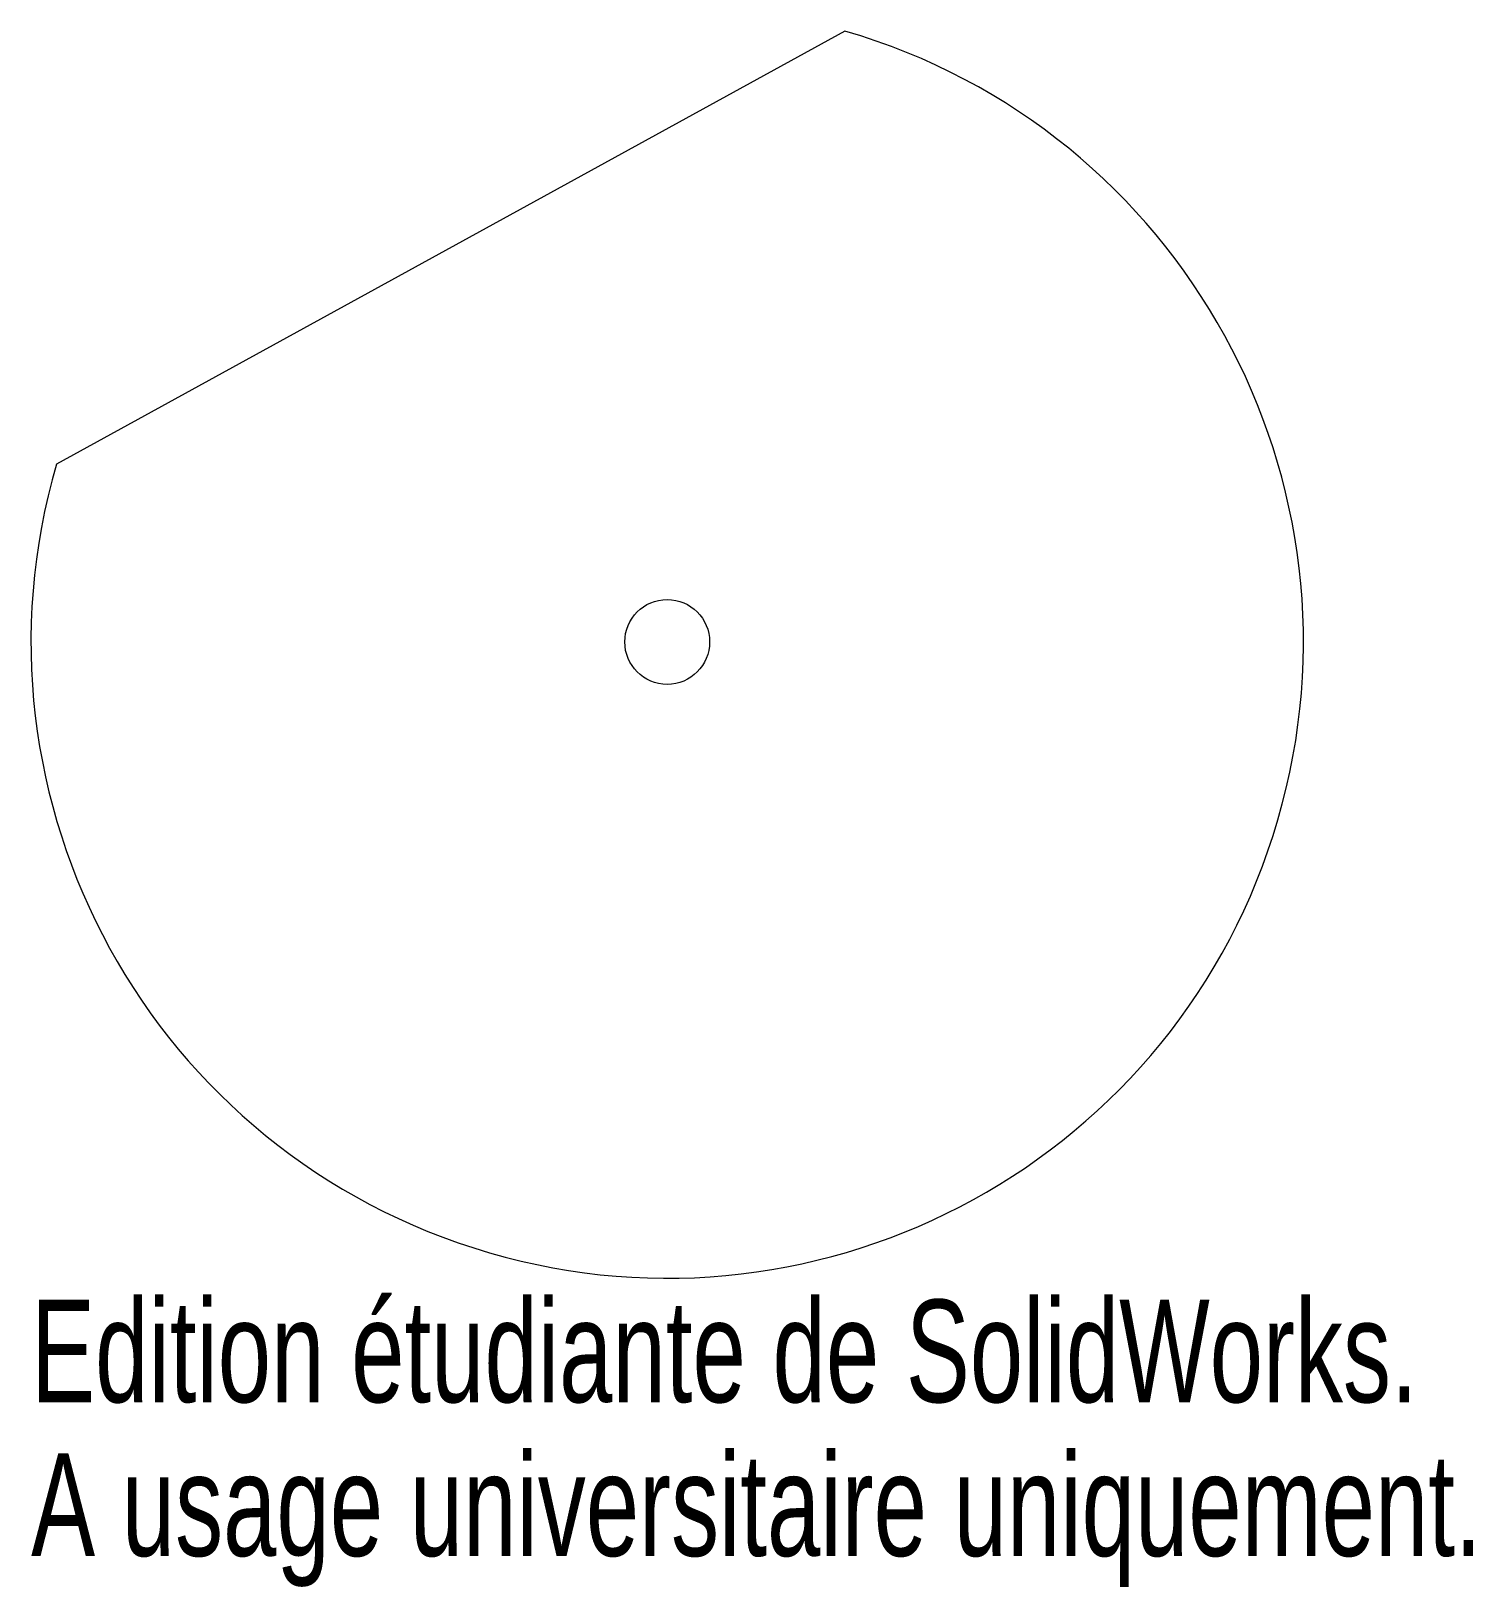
# Model space of a CAD drawing. Header units: millimetres. Extents: x -25 to 42.9, y -37.2 to 36.1.
import ezdxf

# ---------------------------------------------------------------- set-up
doc = ezdxf.new("R2010")
doc.units = ezdxf.units.MM
doc.styles.add('SLDTEXTSTYLE0', font='TXT', dxfattribs={"width": 0.7})

msp = doc.modelspace()

# ---------------------------------------------------------------- linework, layer by layer
at = {"color": 7, "linetype": 'Continuous', "lineweight": 15}
msp.add_line((13.336, 36.141), (-23.853, 15.722), dxfattribs=at)
msp.add_circle((4.951, 7.337), 2, dxfattribs=at)
msp.add_arc((4.951, 7.337), 30, 163.76906, 73.76906, dxfattribs=at)

# ---------------------------------------------------------------- texts
at = {"color": 7, "linetype": 'Continuous', "char_height": 4.83362, "attachment_point": 1, "style": 'SLDTEXTSTYLE0'}
for s, insert in [('Edition étudiante de SolidWorks.', (-25.049, -23.683)), ('A usage universitaire uniquement.', (-25.049, -30.933))]:
    msp.add_mtext(s, dxfattribs=dict(at, insert=insert))

doc.saveas('drawing.dxf')
